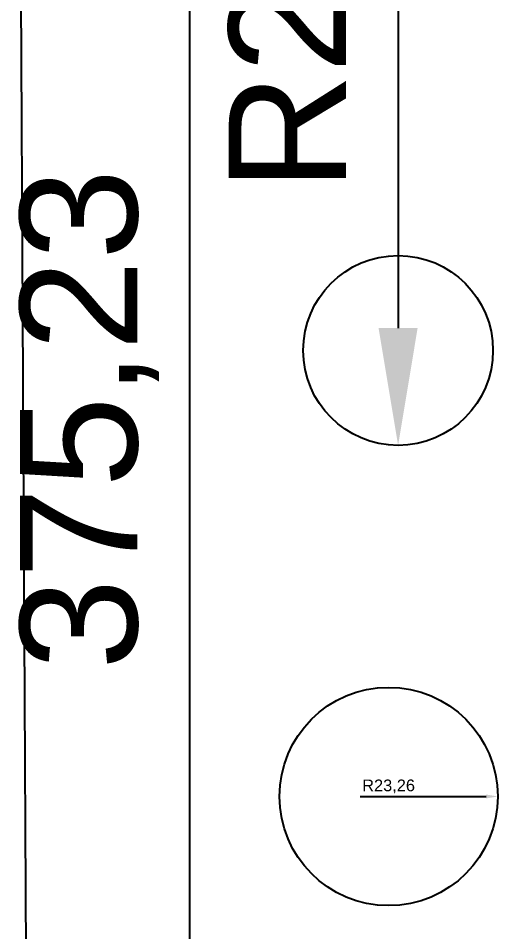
# Model space of a CAD drawing. Header units: inches. Extents: x -28 to 837, y -22 to 590.
# Drawn here: x 522.7 to 558.1, y 323.4 to 390.9 of the extents above; entities that cross this region are included whole.
import ezdxf

# ---------------------------------------------------------------- set-up
doc = ezdxf.new("R2010")
doc.units = ezdxf.units.IN
doc.header["$MEASUREMENT"] = 0
doc.styles.get("Standard").update_dxf_attribs({"font": 'arial.ttf'})
doc.dimstyles.new('Annotative', dxfattribs={"dimscale": 0, "dimtxt": 0.18, "dimasz": 0.18, "dimexe": 0.18, "dimexo": 0.0625, "dimgap": 0.09, "dimtad": 0, "dimtih": 1, "dimtoh": 1, "dimdec": 4, "dimzin": 0, "dimdsep": 46, "dimtxsty": 'Standard', "dimcen": 0.09, "dimadec": 0, "dimazin": 0, "dimtfac": 1, "dimtdec": 4, "dimtofl": 0, "dimtmove": 0, "dimatfit": 3, "dimfxl": 1, "dimtolj": 1, "dimtzin": 0, "dimarcsym": 0})
doc.dimstyles.new('ISO-25', dxfattribs={"dimtxt": 2.5, "dimasz": 2.5, "dimexe": 1.25, "dimexo": 0.625, "dimtad": 1, "dimtxsty": 'Standard', "dimcen": 2.5, "dimadec": 0, "dimazin": 0, "dimtfac": 1, "dimtmove": 0, "dimatfit": 3, "dimfxl": 1, "dimarcsym": 0})

# ---------------------------------------------------------------- blocks, each defined once
blk = doc.blocks.new('*D42')
at = {"color": 0, "lineweight": -2, "transparency": 16777216}
for p, q in [((2520.63, 682.48), (2563.33, 682.48)), ((2550.83, 657.48), (2550.83, 332.25)), ((2522.65, 307.25), (2563.33, 307.25))]:
    blk.add_line(p, q, dxfattribs=at)
at = {"color": 0, "transparency": 16777216}
for points in [[(2546.66, 657.48), (2554.99, 657.48), (2550.83, 682.48)], [(2546.66, 332.25), (2554.99, 332.25), (2550.83, 307.25)]]:
    blk.add_solid(points, dxfattribs=at)
at = {"layer": 'Defpoints', "color": 0, "transparency": 16777216}
for p in [(2514.38, 682.48), (2516.4, 307.25), (2550.83, 307.25)]:
    blk.add_point(p, dxfattribs=at)
at = {"color": 0, "transparency": 16777216, "insert": (2529.55, 494.87), "char_height": 25, "attachment_point": 5, "rotation": 90}
blk.add_mtext('375,23', dxfattribs=at)
blk = doc.blocks.new('*D45')
at = {"color": 0, "lineweight": -2, "transparency": 16777216}
blk.add_line((2595.33, 660.09), (2595.33, 514.3), dxfattribs=at)
at = {"color": 0, "transparency": 16777216}
blk.add_solid([(2591.16, 514.3), (2599.49, 514.3), (2595.33, 489.3)], dxfattribs=at)
at = {"layer": 'Defpoints', "color": 0, "transparency": 16777216}
for p in [(2595.33, 509.53), (2595.33, 489.3)]:
    blk.add_point(p, dxfattribs=at)
at = {"color": 0, "transparency": 16777216, "insert": (2574.05, 599.7), "char_height": 25, "attachment_point": 5, "rotation": 90}
blk.add_mtext('R20,23', dxfattribs=at)
blk = doc.blocks.new('*D23')
at = {"color": 0, "lineweight": -2, "transparency": 16777216}
blk.add_line((2587.27, 414.46), (2614.07, 414.46), dxfattribs=at)
at = {"color": 0, "transparency": 16777216}
blk.add_solid([(2614.07, 414.88), (2614.07, 414.04), (2616.57, 414.46)], dxfattribs=at)
at = {"layer": 'Defpoints', "color": 0, "transparency": 16777216}
for p in [(2593.3, 414.46), (2616.57, 414.46)]:
    blk.add_point(p, dxfattribs=at)
at = {"color": 0, "transparency": 16777216, "insert": (2593.3, 416.59), "char_height": 2.5, "attachment_point": 5}
blk.add_mtext('R23,26', dxfattribs=at)
blk = doc.blocks.new('Garden')
blk.add_line((2278.05769, 331.70697), (2280.08151, -43.51861))
for centre, radius in [((2359.01044, 158.75933), 20.22779), ((2356.98661, 63.6887), 23.26197)]:
    blk.add_circle(centre, radius)
dim = blk.add_linear_dim(base=(2314.5102, -43.51861), p1=(2278.05769, 331.70697), p2=(2280.08151, -43.51861), angle=90, dimstyle='Annotative')
dim.commit()
dim.dimension.update_dxf_attribs({"geometry": '*D42', "text_midpoint": (2293.23633, 144.09418), "insert": (-236.31763, -350.77107)})
for center, mpoint, dimstyle, picture, middle in [((2359.01044, 158.75933), (2359.01044, 138.53154), 'Annotative', '*D45', (2359.01044, 248.92546)), ((2356.98661, 63.6887), (2380.24858, 63.6887), 'ISO-25', '*D23', (2356.98661, 63.6887))]:
    dim = blk.add_radius_dim(center=center, mpoint=mpoint, dimstyle=dimstyle)
    dim.commit()
    dim.dimension.update_dxf_attribs({"geometry": picture, "text_midpoint": middle, "dimtype": 132, "insert": (-236.31763, -350.77107)})

msp = doc.modelspace()

# ---------------------------------------------------------------- block references
at = {"xscale": 0.3465639121819872, "yscale": 0.3465639121819872, "zscale": 0.6931278243639744}
msp.add_blockref('Garden', (-266.765, 311.36), dxfattribs=at)

doc.saveas('drawing.dxf')
